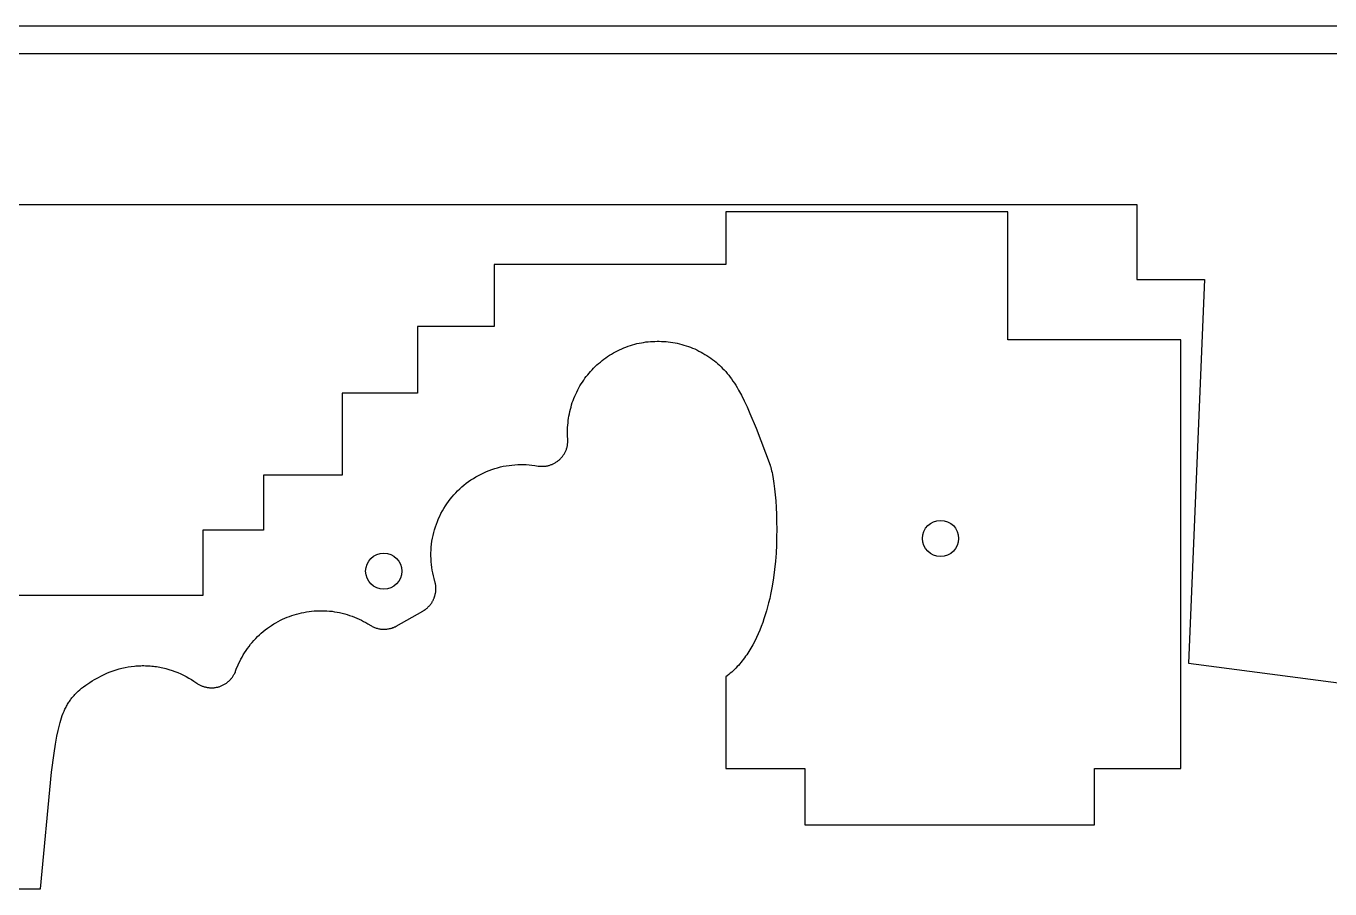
# Model space of a CAD drawing. Extents: x 296 to 1497, y 3 to 304.
# Drawn here: x 724.6 to 825.5, y 237.3 to 304.1 of the extents above; entities that cross this region are included whole.
import ezdxf

# ---------------------------------------------------------------- set-up
doc = ezdxf.new("R2010")
doc.units = 0
doc.layers.add('FLAT_PANELS', color=1, linetype='CONTINUOUS')
doc.layers.add('HELP_LINES', color=3, linetype='CONTINUOUS')

msp = doc.modelspace()

# ---------------------------------------------------------------- linework, layer by layer
at = {"layer": 'FLAT_PANELS'}
for p, q in [((835.54, 301.94, 0), (706.14, 301.94)), ((716.27, 290.3), (810.57, 290.3)), ((800.6, 289.72), (778.78, 289.72)), ((778.78, 289.72), (778.78, 285.64)), ((800.6, 279.82), (800.6, 289.72)), ((810.57, 290.3), (810.57, 284.48)), ((778.78, 285.64), (760.85, 285.64)), ((760.85, 285.64), (760.85, 280.86)), ((810.57, 284.48), (815.81, 284.48)), ((815.81, 284.48), (814.58, 254.8)), ((760.85, 280.86), (754.91, 280.86)), ((754.91, 280.86), (754.91, 275.69)), ((771.39, 279.37), (771.56, 279.42)), ((771.56, 279.42), (771.73, 279.47)), ((771.73, 279.47), (771.9, 279.52)), ((771.9, 279.52), (772.08, 279.55)), ((772.08, 279.55), (772.25, 279.59)), ((772.25, 279.59), (772.42, 279.62)), ((772.42, 279.62), (772.59, 279.65)), ((772.59, 279.65), (772.77, 279.67)), ((772.77, 279.67), (772.94, 279.68)), ((772.94, 279.68), (773.11, 279.7)), ((773.11, 279.7), (773.28, 279.7)), ((773.28, 279.7), (773.46, 279.71)), ((773.46, 279.71), (773.63, 279.71)), ((773.63, 279.71), (773.8, 279.7)), ((773.8, 279.7), (773.98, 279.69)), ((773.98, 279.69), (774.15, 279.68)), ((774.15, 279.68), (774.32, 279.66)), ((774.32, 279.66), (774.5, 279.64)), ((774.5, 279.64), (774.67, 279.61)), ((774.67, 279.61), (774.85, 279.58)), ((774.85, 279.58), (775.02, 279.55)), ((775.02, 279.55), (775.19, 279.51)), ((775.19, 279.51), (775.37, 279.46)), ((775.37, 279.46), (775.54, 279.41)), ((813.99, 279.82), (800.6, 279.82)), ((813.99, 246.65), (813.99, 279.82)), ((769.34, 278.32), (769.49, 278.42)), ((769.49, 278.42), (769.63, 278.52)), ((769.63, 278.52), (769.78, 278.62)), ((769.78, 278.62), (769.93, 278.71)), ((769.93, 278.71), (770.09, 278.8)), ((770.09, 278.8), (770.24, 278.89)), ((770.24, 278.89), (770.4, 278.97)), ((770.4, 278.97), (770.56, 279.05)), ((770.56, 279.05), (770.72, 279.12)), ((770.72, 279.12), (770.89, 279.19)), ((770.89, 279.19), (771.05, 279.25)), ((771.05, 279.25), (771.22, 279.32)), ((771.22, 279.32), (771.39, 279.37)), ((775.54, 279.41), (775.71, 279.36)), ((775.71, 279.36), (775.88, 279.3)), ((775.88, 279.3), (776.05, 279.24)), ((776.05, 279.24), (776.21, 279.18)), ((776.21, 279.18), (776.38, 279.11)), ((776.38, 279.11), (776.54, 279.03)), ((776.54, 279.03), (776.7, 278.95)), ((776.7, 278.95), (776.86, 278.87)), ((776.86, 278.87), (777.01, 278.78)), ((777.01, 278.78), (777.16, 278.69)), ((777.16, 278.69), (777.31, 278.6)), ((777.31, 278.6), (777.46, 278.5)), ((777.46, 278.5), (777.61, 278.4)), ((768.32, 277.37), (768.43, 277.5)), ((768.43, 277.5), (768.55, 277.63)), ((768.55, 277.63), (768.67, 277.75)), ((768.67, 277.75), (768.8, 277.87)), ((768.8, 277.87), (768.93, 277.98)), ((768.93, 277.98), (769.07, 278.1)), ((769.07, 278.1), (769.2, 278.21)), ((769.2, 278.21), (769.34, 278.32)), ((777.61, 278.4), (777.75, 278.3)), ((777.75, 278.3), (777.89, 278.19)), ((777.89, 278.19), (778.02, 278.08)), ((778.02, 278.08), (778.15, 277.97)), ((778.15, 277.97), (778.28, 277.85)), ((778.28, 277.85), (778.41, 277.73)), ((778.41, 277.73), (778.53, 277.61)), ((778.53, 277.61), (778.65, 277.49)), ((778.65, 277.49), (778.77, 277.36)), ((767.49, 276.25), (767.59, 276.4)), ((767.59, 276.4), (767.68, 276.55)), ((767.68, 276.55), (767.78, 276.69)), ((767.78, 276.69), (767.88, 276.84)), ((767.88, 276.84), (767.98, 276.98)), ((767.98, 276.98), (768.09, 277.11)), ((768.09, 277.11), (768.2, 277.24)), ((768.2, 277.24), (768.32, 277.37)), ((778.77, 277.36), (778.88, 277.22)), ((778.88, 277.22), (779, 277.08)), ((779, 277.08), (779.11, 276.94)), ((779.11, 276.94), (779.22, 276.79)), ((779.22, 276.79), (779.33, 276.63)), ((779.33, 276.63), (779.44, 276.47)), ((779.44, 276.47), (779.55, 276.3)), ((754.91, 275.69), (749.09, 275.69)), ((749.09, 275.69), (749.09, 269.35)), ((767.03, 275.29), (767.1, 275.46)), ((767.1, 275.46), (767.17, 275.62)), ((767.17, 275.62), (767.24, 275.78)), ((767.24, 275.78), (767.32, 275.94)), ((767.32, 275.94), (767.41, 276.1)), ((767.41, 276.1), (767.49, 276.25)), ((779.55, 276.3), (779.66, 276.12)), ((779.66, 276.12), (779.77, 275.93)), ((779.77, 275.93), (779.98, 275.53)), ((779.98, 275.53), (780.2, 275.1)), ((766.71, 274.27), (766.75, 274.44)), ((766.75, 274.44), (766.8, 274.61)), ((766.8, 274.61), (766.85, 274.79)), ((766.85, 274.79), (766.9, 274.96)), ((766.9, 274.96), (766.96, 275.12)), ((766.96, 275.12), (767.03, 275.29)), ((780.2, 275.1), (780.42, 274.63)), ((780.42, 274.63), (780.64, 274.12)), ((766.55, 273.22), (766.57, 273.39)), ((766.57, 273.39), (766.59, 273.57)), ((766.59, 273.57), (766.61, 273.75)), ((766.61, 273.75), (766.64, 273.92)), ((766.64, 273.92), (766.67, 274.1)), ((766.67, 274.1), (766.71, 274.27)), ((780.64, 274.12), (781.12, 272.97)), ((766.53, 272.7), (766.54, 272.87)), ((766.54, 272.52), (766.53, 272.7)), ((766.54, 273.04), (766.55, 273.22)), ((766.54, 272.87), (766.54, 273.04)), ((766.54, 272.35), (766.54, 272.52)), ((781.12, 272.97), (782.2, 270.12)), ((766.44, 271.34), (766.46, 271.39)), ((766.46, 271.39), (766.47, 271.45)), ((766.47, 271.45), (766.49, 271.5)), ((766.49, 271.5), (766.5, 271.56)), ((766.5, 271.56), (766.52, 271.62)), ((766.52, 271.62), (766.53, 271.67)), ((766.53, 271.67), (766.54, 271.73)), ((766.56, 272.12), (766.54, 272.35)), ((766.54, 271.79), (766.55, 271.84)), ((766.54, 271.73), (766.54, 271.79)), ((766.55, 271.84), (766.56, 271.9)), ((766.56, 272.07), (766.56, 272.12)), ((766.56, 272.01), (766.56, 272.07)), ((766.56, 271.95), (766.56, 272.01)), ((766.56, 271.9), (766.56, 271.95)), ((765.63, 270.34), (765.68, 270.37)), ((765.68, 270.37), (765.73, 270.4)), ((765.73, 270.4), (765.77, 270.43)), ((765.77, 270.43), (765.81, 270.47)), ((765.81, 270.47), (765.86, 270.5)), ((765.86, 270.5), (765.9, 270.54)), ((765.9, 270.54), (765.94, 270.58)), ((765.94, 270.58), (765.98, 270.62)), ((765.98, 270.62), (766.02, 270.66)), ((766.02, 270.66), (766.06, 270.7)), ((766.06, 270.7), (766.09, 270.74)), ((766.09, 270.74), (766.13, 270.79)), ((766.13, 270.79), (766.16, 270.83)), ((766.16, 270.83), (766.2, 270.88)), ((766.2, 270.88), (766.23, 270.93)), ((766.23, 270.93), (766.26, 270.97)), ((766.26, 270.97), (766.29, 271.02)), ((766.29, 271.02), (766.32, 271.07)), ((766.32, 271.07), (766.34, 271.12)), ((766.34, 271.12), (766.37, 271.18)), ((766.37, 271.18), (766.39, 271.23)), ((766.39, 271.23), (766.42, 271.28)), ((766.42, 271.28), (766.44, 271.34)), ((749.09, 269.35), (743, 269.35)), ((743, 269.35), (743, 265.1)), ((759.64, 269.33), (759.84, 269.43)), ((759.84, 269.43), (760.05, 269.53)), ((760.05, 269.53), (760.25, 269.62)), ((760.25, 269.62), (760.47, 269.71)), ((760.47, 269.71), (760.68, 269.79)), ((760.68, 269.79), (760.9, 269.86)), ((760.9, 269.86), (761.12, 269.92)), ((761.12, 269.92), (761.34, 269.98)), ((761.34, 269.98), (761.56, 270.03)), ((761.56, 270.03), (761.78, 270.07)), ((761.78, 270.07), (762.01, 270.1)), ((762.01, 270.1), (762.23, 270.13)), ((762.23, 270.13), (762.45, 270.15)), ((762.45, 270.15), (762.68, 270.16)), ((762.68, 270.16), (762.9, 270.17)), ((762.9, 270.17), (763.12, 270.17)), ((763.12, 270.17), (763.34, 270.16)), ((763.34, 270.16), (763.56, 270.14)), ((763.56, 270.14), (763.78, 270.12)), ((763.78, 270.12), (763.99, 270.09)), ((763.99, 270.09), (764.26, 270.05)), ((764.26, 270.05), (764.31, 270.04)), ((764.31, 270.04), (764.37, 270.03)), ((764.37, 270.03), (764.43, 270.03)), ((764.43, 270.03), (764.48, 270.03)), ((764.48, 270.03), (764.54, 270.03)), ((764.54, 270.03), (764.6, 270.03)), ((764.6, 270.03), (764.65, 270.03)), ((764.65, 270.03), (764.71, 270.03)), ((764.71, 270.03), (764.77, 270.04)), ((764.77, 270.04), (764.82, 270.04)), ((764.82, 270.04), (764.88, 270.05)), ((764.88, 270.05), (764.94, 270.06)), ((764.94, 270.06), (765, 270.07)), ((765, 270.07), (765.05, 270.09)), ((765.05, 270.09), (765.11, 270.1)), ((765.11, 270.1), (765.16, 270.12)), ((765.16, 270.12), (765.22, 270.14)), ((765.22, 270.14), (765.27, 270.16)), ((765.27, 270.16), (765.33, 270.18)), ((765.33, 270.18), (765.38, 270.2)), ((765.38, 270.2), (765.43, 270.23)), ((765.43, 270.23), (765.48, 270.25)), ((765.48, 270.25), (765.53, 270.28)), ((765.53, 270.28), (765.58, 270.31)), ((765.58, 270.31), (765.63, 270.34)), ((782.2, 270.12), (782.21, 270.08)), ((782.21, 270.08), (782.23, 270.03)), ((782.23, 270.03), (782.26, 269.93)), ((782.26, 269.93), (782.29, 269.82)), ((782.29, 269.82), (782.32, 269.69)), ((782.32, 269.69), (782.35, 269.55)), ((782.35, 269.55), (782.38, 269.4)), ((782.38, 269.4), (782.44, 269.07)), ((758.19, 268.29), (758.35, 268.44)), ((758.35, 268.44), (758.52, 268.58)), ((758.52, 268.58), (758.7, 268.72)), ((758.7, 268.72), (758.87, 268.85)), ((758.87, 268.85), (759.06, 268.98)), ((759.06, 268.98), (759.25, 269.1)), ((759.25, 269.1), (759.44, 269.22)), ((759.44, 269.22), (759.64, 269.33)), ((782.44, 269.07), (782.5, 268.7)), ((782.5, 268.7), (782.55, 268.28)), ((757.2, 267.14), (757.33, 267.32)), ((757.33, 267.32), (757.46, 267.5)), ((757.46, 267.5), (757.6, 267.66)), ((757.6, 267.66), (757.74, 267.83)), ((757.74, 267.83), (757.88, 267.98)), ((757.88, 267.98), (758.03, 268.14)), ((758.03, 268.14), (758.19, 268.29)), ((782.55, 268.28), (782.6, 267.83)), ((782.6, 267.83), (782.64, 267.35)), ((782.64, 267.35), (782.67, 266.84)), ((756.64, 266.18), (756.74, 266.38)), ((756.74, 266.38), (756.85, 266.58)), ((756.85, 266.58), (756.96, 266.77)), ((756.96, 266.77), (757.08, 266.96)), ((757.08, 266.96), (757.2, 267.14)), ((782.67, 266.84), (782.7, 266.3)), ((756.24, 265.12), (756.31, 265.34)), ((756.31, 265.34), (756.38, 265.55)), ((756.38, 265.55), (756.46, 265.77)), ((756.46, 265.77), (756.55, 265.98)), ((756.55, 265.98), (756.64, 266.18)), ((782.7, 266.3), (782.71, 265.74)), ((782.71, 265.74), (782.72, 265.16)), ((743, 265.1), (738.32, 265.1)), ((738.32, 265.1), (738.32, 260.03)), ((756.04, 264.23), (756.08, 264.46)), ((756.08, 264.46), (756.13, 264.68)), ((756.13, 264.68), (756.18, 264.9)), ((756.18, 264.9), (756.24, 265.12)), ((782.71, 264.56), (782.69, 263.95)), ((782.72, 265.16), (782.71, 264.56)), ((755.96, 263.33), (755.97, 263.55)), ((755.96, 263.1), (755.96, 263.33)), ((755.97, 263.55), (755.99, 263.78)), ((755.99, 263.78), (756.01, 264.01)), ((756.01, 264.01), (756.04, 264.23)), ((782.66, 263.32), (782.61, 262.68)), ((782.69, 263.95), (782.66, 263.32)), ((755.97, 262.88), (755.96, 263.1)), ((755.98, 262.65), (755.97, 262.88)), ((756, 262.43), (755.98, 262.65)), ((756.03, 262.21), (756, 262.43)), ((782.61, 262.68), (782.54, 262.04)), ((756.06, 261.99), (756.03, 262.21)), ((756.1, 261.78), (756.06, 261.99)), ((756.15, 261.56), (756.1, 261.78)), ((756.2, 261.35), (756.15, 261.56)), ((756.27, 261.11), (756.2, 261.35)), ((782.46, 261.4), (782.36, 260.76)), ((782.54, 262.04), (782.46, 261.4)), ((756.28, 261.07), (756.27, 261.11)), ((756.29, 261.03), (756.28, 261.07)), ((756.3, 260.99), (756.29, 261.03)), ((756.31, 260.96), (756.3, 260.99)), ((756.32, 260.92), (756.31, 260.96)), ((756.32, 260.88), (756.32, 260.92)), ((756.33, 260.84), (756.32, 260.88)), ((756.32, 260.25), (756.33, 260.29)), ((756.33, 260.79), (756.33, 260.84)), ((756.34, 260.75), (756.33, 260.79)), ((756.33, 260.33), (756.34, 260.37)), ((756.33, 260.29), (756.33, 260.33)), ((756.34, 260.71), (756.34, 260.75)), ((756.34, 260.67), (756.34, 260.71)), ((756.35, 260.63), (756.34, 260.67)), ((756.34, 260.46), (756.35, 260.5)), ((756.34, 260.42), (756.34, 260.46)), ((756.34, 260.37), (756.34, 260.42)), ((756.35, 260.59), (756.35, 260.63)), ((756.35, 260.54), (756.35, 260.59)), ((756.35, 260.5), (756.35, 260.54)), ((782.36, 260.76), (782.23, 260.11)), ((738.32, 260.03), (715.62, 260.03)), ((755.84, 259.24), (755.87, 259.27)), ((755.87, 259.27), (755.9, 259.31)), ((755.9, 259.31), (755.92, 259.34)), ((755.92, 259.34), (755.95, 259.37)), ((755.95, 259.37), (755.97, 259.41)), ((755.97, 259.41), (756, 259.44)), ((756, 259.44), (756.02, 259.48)), ((756.02, 259.48), (756.05, 259.52)), ((756.05, 259.52), (756.07, 259.55)), ((756.07, 259.55), (756.09, 259.59)), ((756.09, 259.59), (756.11, 259.63)), ((756.11, 259.63), (756.13, 259.67)), ((756.13, 259.67), (756.15, 259.71)), ((756.15, 259.71), (756.17, 259.75)), ((756.17, 259.75), (756.19, 259.79)), ((756.19, 259.79), (756.2, 259.83)), ((756.2, 259.83), (756.22, 259.87)), ((756.22, 259.87), (756.23, 259.91)), ((756.23, 259.91), (756.25, 259.95)), ((756.25, 259.95), (756.26, 259.99)), ((756.26, 259.99), (756.27, 260.03)), ((756.27, 260.03), (756.28, 260.08)), ((756.28, 260.08), (756.29, 260.12)), ((756.29, 260.12), (756.3, 260.16)), ((756.3, 260.16), (756.31, 260.2)), ((756.31, 260.2), (756.32, 260.25)), ((782.09, 259.48), (782.01, 259.17)), ((782.17, 259.8), (782.09, 259.48)), ((782.23, 260.11), (782.17, 259.8)), ((744.49, 258.2), (744.67, 258.28)), ((744.67, 258.28), (744.85, 258.35)), ((744.85, 258.35), (745.03, 258.42)), ((745.03, 258.42), (745.21, 258.49)), ((745.21, 258.49), (745.39, 258.55)), ((745.39, 258.55), (745.57, 258.6)), ((745.57, 258.6), (745.76, 258.65)), ((745.76, 258.65), (745.95, 258.69)), ((745.95, 258.69), (746.14, 258.73)), ((746.14, 258.73), (746.33, 258.77)), ((746.33, 258.77), (746.53, 258.8)), ((746.53, 258.8), (746.72, 258.82)), ((746.72, 258.82), (746.92, 258.84)), ((746.92, 258.84), (747.12, 258.85)), ((747.12, 258.85), (747.32, 258.86)), ((747.32, 258.86), (747.51, 258.86)), ((747.51, 258.86), (747.71, 258.85)), ((747.71, 258.85), (747.91, 258.84)), ((747.91, 258.84), (748.11, 258.83)), ((748.11, 258.83), (748.31, 258.81)), ((748.31, 258.81), (748.51, 258.78)), ((748.51, 258.78), (748.71, 258.75)), ((748.71, 258.75), (748.9, 258.71)), ((748.9, 258.71), (749.1, 258.66)), ((749.1, 258.66), (749.29, 258.61)), ((749.29, 258.61), (749.48, 258.56)), ((749.48, 258.56), (749.67, 258.5)), ((749.67, 258.5), (749.86, 258.43)), ((749.86, 258.43), (750.04, 258.36)), ((750.04, 258.36), (750.22, 258.29)), ((750.22, 258.29), (750.4, 258.21)), ((753.26, 257.65), (755.33, 258.83)), ((755.33, 258.83), (755.37, 258.85)), ((755.37, 258.85), (755.4, 258.87)), ((755.4, 258.87), (755.44, 258.89)), ((755.44, 258.89), (755.47, 258.91)), ((755.47, 258.91), (755.5, 258.94)), ((755.5, 258.94), (755.53, 258.96)), ((755.53, 258.96), (755.57, 258.99)), ((755.57, 258.99), (755.6, 259.01)), ((755.6, 259.01), (755.63, 259.04)), ((755.63, 259.04), (755.66, 259.06)), ((755.66, 259.06), (755.69, 259.09)), ((755.69, 259.09), (755.72, 259.12)), ((755.72, 259.12), (755.75, 259.15)), ((755.75, 259.15), (755.78, 259.18)), ((755.78, 259.18), (755.81, 259.21)), ((755.81, 259.21), (755.84, 259.24)), ((781.83, 258.55), (781.73, 258.24)), ((781.92, 258.85), (781.83, 258.55)), ((782.01, 259.17), (781.92, 258.85)), ((742.84, 257.12), (742.99, 257.25)), ((742.99, 257.25), (743.15, 257.38)), ((743.15, 257.38), (743.31, 257.5)), ((743.31, 257.5), (743.47, 257.61)), ((743.47, 257.61), (743.64, 257.72)), ((743.64, 257.72), (743.8, 257.83)), ((743.8, 257.83), (743.97, 257.93)), ((743.97, 257.93), (744.14, 258.03)), ((744.14, 258.03), (744.32, 258.12)), ((744.32, 258.12), (744.49, 258.2)), ((750.4, 258.21), (750.58, 258.12)), ((750.58, 258.12), (750.75, 258.03)), ((750.75, 258.03), (750.92, 257.94)), ((750.92, 257.94), (751.09, 257.84)), ((751.09, 257.84), (751.3, 257.71)), ((751.3, 257.71), (751.36, 257.68)), ((751.36, 257.68), (751.42, 257.64)), ((751.42, 257.64), (751.48, 257.62)), ((751.48, 257.62), (751.54, 257.59)), ((751.54, 257.59), (751.6, 257.56)), ((751.6, 257.56), (751.67, 257.54)), ((751.67, 257.54), (751.73, 257.52)), ((751.73, 257.52), (751.8, 257.5)), ((751.8, 257.5), (751.86, 257.48)), ((751.86, 257.48), (751.93, 257.46)), ((751.93, 257.46), (752, 257.45)), ((752, 257.45), (752.07, 257.44)), ((752.07, 257.44), (752.14, 257.43)), ((752.14, 257.43), (752.21, 257.43)), ((752.21, 257.43), (752.28, 257.42)), ((752.28, 257.42), (752.35, 257.42)), ((752.35, 257.42), (752.42, 257.43)), ((752.42, 257.43), (752.48, 257.43)), ((752.48, 257.43), (752.55, 257.44)), ((752.55, 257.44), (752.62, 257.45)), ((752.62, 257.45), (752.69, 257.46)), ((752.69, 257.46), (752.76, 257.47)), ((752.76, 257.47), (752.83, 257.49)), ((752.83, 257.49), (752.89, 257.5)), ((752.89, 257.5), (752.96, 257.52)), ((752.96, 257.52), (753.02, 257.55)), ((753.02, 257.55), (753.08, 257.57)), ((753.08, 257.57), (753.14, 257.6)), ((753.14, 257.6), (753.2, 257.62)), ((753.2, 257.62), (753.26, 257.65)), ((781.4, 257.35), (781.28, 257.06)), ((781.52, 257.64), (781.4, 257.35)), ((781.63, 257.94), (781.52, 257.64)), ((781.73, 258.24), (781.63, 257.94)), ((741.89, 256.1), (742.01, 256.26)), ((742.01, 256.26), (742.14, 256.41)), ((742.14, 256.41), (742.27, 256.56)), ((742.27, 256.56), (742.41, 256.71)), ((742.41, 256.71), (742.55, 256.85)), ((742.55, 256.85), (742.69, 256.99)), ((742.69, 256.99), (742.84, 257.12)), ((780.87, 256.23), (780.72, 255.96)), ((781.01, 256.5), (780.87, 256.23)), ((781.15, 256.78), (781.01, 256.5)), ((781.28, 257.06), (781.15, 256.78)), ((741.25, 255.1), (741.35, 255.27)), ((741.35, 255.27), (741.44, 255.44)), ((741.44, 255.44), (741.55, 255.61)), ((741.55, 255.61), (741.66, 255.78)), ((741.66, 255.78), (741.77, 255.94)), ((741.77, 255.94), (741.89, 256.1)), ((780.31, 255.33), (780.22, 255.21)), ((780.39, 255.45), (780.31, 255.33)), ((780.56, 255.7), (780.39, 255.45)), ((780.72, 255.96), (780.56, 255.7)), ((731.15, 254.13), (731.38, 254.21)), ((731.38, 254.21), (731.6, 254.28)), ((731.6, 254.28), (731.83, 254.35)), ((731.83, 254.35), (732.06, 254.41)), ((732.06, 254.41), (732.3, 254.46)), ((732.3, 254.46), (732.53, 254.51)), ((732.53, 254.51), (732.78, 254.54)), ((732.78, 254.54), (733.02, 254.57)), ((733.02, 254.57), (733.14, 254.58)), ((733.14, 254.58), (733.26, 254.59)), ((733.26, 254.59), (733.38, 254.6)), ((733.38, 254.6), (733.51, 254.6)), ((733.51, 254.6), (733.63, 254.61)), ((733.63, 254.61), (733.75, 254.61)), ((733.75, 254.61), (733.88, 254.6)), ((733.88, 254.6), (734, 254.6)), ((734, 254.6), (734.12, 254.59)), ((734.12, 254.59), (734.25, 254.58)), ((734.25, 254.58), (734.37, 254.57)), ((734.37, 254.57), (734.49, 254.56)), ((734.49, 254.56), (734.61, 254.55)), ((734.61, 254.55), (734.74, 254.53)), ((734.74, 254.53), (734.86, 254.51)), ((734.86, 254.51), (734.98, 254.49)), ((734.98, 254.49), (735.1, 254.47)), ((735.1, 254.47), (735.22, 254.44)), ((735.22, 254.44), (735.34, 254.41)), ((735.34, 254.41), (735.46, 254.38)), ((735.46, 254.38), (735.69, 254.32)), ((735.69, 254.32), (735.93, 254.24)), ((735.93, 254.24), (736.15, 254.16)), ((740.85, 254.17), (740.93, 254.4)), ((740.93, 254.4), (741.01, 254.58)), ((741.01, 254.58), (741.08, 254.75)), ((741.08, 254.75), (741.17, 254.93)), ((741.17, 254.93), (741.25, 255.1)), ((779.34, 254.21), (779.23, 254.11)), ((779.44, 254.32), (779.34, 254.21)), ((779.55, 254.42), (779.44, 254.32)), ((779.65, 254.53), (779.55, 254.42)), ((779.75, 254.63), (779.65, 254.53)), ((779.85, 254.74), (779.75, 254.63)), ((779.94, 254.86), (779.85, 254.74)), ((780.04, 254.97), (779.94, 254.86)), ((780.13, 255.09), (780.04, 254.97)), ((780.22, 255.21), (780.13, 255.09)), ((814.58, 254.8), (830.42, 252.72)), ((729.25, 253.09), (729.41, 253.2)), ((729.41, 253.2), (729.58, 253.31)), ((729.58, 253.31), (729.76, 253.42)), ((729.76, 253.42), (729.94, 253.53)), ((729.94, 253.53), (730.13, 253.63)), ((730.13, 253.63), (730.52, 253.84)), ((730.52, 253.84), (730.73, 253.94)), ((730.73, 253.94), (730.94, 254.04)), ((730.94, 254.04), (731.15, 254.13)), ((736.15, 254.16), (736.38, 254.07)), ((736.38, 254.07), (736.6, 253.98)), ((736.6, 253.98), (736.81, 253.88)), ((736.81, 253.88), (737.02, 253.77)), ((737.02, 253.77), (737.23, 253.65)), ((737.23, 253.65), (737.43, 253.53)), ((737.43, 253.53), (737.62, 253.41)), ((737.62, 253.41), (737.86, 253.24)), ((737.86, 253.24), (737.9, 253.21)), ((737.9, 253.21), (737.95, 253.18)), ((739.99, 253.17), (740.04, 253.2)), ((740.04, 253.2), (740.09, 253.23)), ((740.09, 253.23), (740.14, 253.26)), ((740.14, 253.26), (740.19, 253.3)), ((740.19, 253.3), (740.23, 253.33)), ((740.23, 253.33), (740.28, 253.37)), ((740.28, 253.37), (740.32, 253.41)), ((740.32, 253.41), (740.37, 253.45)), ((740.37, 253.45), (740.41, 253.49)), ((740.41, 253.49), (740.45, 253.53)), ((740.45, 253.53), (740.49, 253.58)), ((740.49, 253.58), (740.53, 253.62)), ((740.53, 253.62), (740.56, 253.67)), ((740.56, 253.67), (740.6, 253.71)), ((740.6, 253.71), (740.63, 253.76)), ((740.63, 253.76), (740.66, 253.81)), ((740.66, 253.81), (740.7, 253.86)), ((740.7, 253.86), (740.72, 253.91)), ((740.72, 253.91), (740.75, 253.96)), ((740.75, 253.96), (740.78, 254.01)), ((740.78, 254.01), (740.8, 254.06)), ((740.8, 254.06), (740.83, 254.11)), ((740.83, 254.11), (740.85, 254.17)), ((778.89, 253.83), (778.78, 253.74)), ((778.78, 253.74), (778.78, 253.66)), ((778.78, 253.66), (778.78, 252.49)), ((779.01, 253.92), (778.89, 253.83)), ((779.12, 254.02), (779.01, 253.92)), ((779.23, 254.11), (779.12, 254.02)), ((728.24, 252.18), (728.3, 252.25)), ((728.3, 252.25), (728.36, 252.31)), ((728.36, 252.31), (728.42, 252.38)), ((728.42, 252.38), (728.48, 252.44)), ((728.48, 252.44), (728.54, 252.5)), ((728.54, 252.5), (728.6, 252.56)), ((728.6, 252.56), (728.67, 252.62)), ((728.67, 252.62), (728.8, 252.74)), ((728.8, 252.74), (728.94, 252.86)), ((728.94, 252.86), (729.09, 252.98)), ((729.09, 252.98), (729.25, 253.09)), ((737.95, 253.18), (738, 253.15)), ((738, 253.15), (738.05, 253.13)), ((738.05, 253.13), (738.1, 253.1)), ((738.1, 253.1), (738.15, 253.07)), ((738.15, 253.07), (738.21, 253.05)), ((738.21, 253.05), (738.26, 253.03)), ((738.26, 253.03), (738.32, 253.01)), ((738.32, 253.01), (738.37, 252.99)), ((738.37, 252.99), (738.43, 252.97)), ((738.43, 252.97), (738.49, 252.96)), ((738.49, 252.96), (738.54, 252.94)), ((738.54, 252.94), (738.6, 252.93)), ((738.6, 252.93), (738.66, 252.92)), ((738.66, 252.92), (738.72, 252.91)), ((738.72, 252.91), (738.78, 252.91)), ((738.78, 252.91), (738.83, 252.9)), ((738.83, 252.9), (738.89, 252.9)), ((738.89, 252.9), (738.95, 252.89)), ((738.95, 252.89), (739.01, 252.89)), ((739.01, 252.89), (739.07, 252.9)), ((739.07, 252.9), (739.13, 252.9)), ((739.13, 252.9), (739.18, 252.9)), ((739.18, 252.9), (739.24, 252.91)), ((739.24, 252.91), (739.3, 252.92)), ((739.3, 252.92), (739.36, 252.93)), ((739.36, 252.93), (739.41, 252.94)), ((739.41, 252.94), (739.47, 252.95)), ((739.47, 252.95), (739.52, 252.97)), ((739.52, 252.97), (739.57, 252.98)), ((739.57, 252.98), (739.63, 253)), ((739.63, 253), (739.68, 253.02)), ((739.68, 253.02), (739.73, 253.04)), ((739.73, 253.04), (739.79, 253.06)), ((739.79, 253.06), (739.84, 253.09)), ((739.84, 253.09), (739.89, 253.11)), ((739.89, 253.11), (739.94, 253.14)), ((739.94, 253.14), (739.99, 253.17)), ((778.78, 252.49), (778.78, 246.65)), ((727.58, 251.09), (727.65, 251.25)), ((727.65, 251.25), (727.69, 251.33)), ((727.69, 251.33), (727.73, 251.4)), ((727.73, 251.4), (727.77, 251.48)), ((727.77, 251.48), (727.81, 251.55)), ((727.81, 251.55), (727.85, 251.63)), ((727.85, 251.63), (727.89, 251.7)), ((727.89, 251.7), (727.94, 251.77)), ((727.94, 251.77), (727.99, 251.84)), ((727.99, 251.84), (728.04, 251.91)), ((728.04, 251.91), (728.08, 251.98)), ((728.08, 251.98), (728.14, 252.05)), ((728.14, 252.05), (728.19, 252.12)), ((728.19, 252.12), (728.24, 252.18)), ((727.22, 250.01), (727.27, 250.2)), ((727.27, 250.2), (727.33, 250.39)), ((727.33, 250.39), (727.38, 250.57)), ((727.38, 250.57), (727.44, 250.75)), ((727.44, 250.75), (727.51, 250.92)), ((727.51, 250.92), (727.58, 251.09)), ((727.03, 249.16), (727.12, 249.59)), ((727.12, 249.59), (727.22, 250.01)), ((726.81, 247.84), (726.92, 248.52)), ((726.92, 248.52), (727.03, 249.16)), ((726.61, 246.37), (726.81, 247.84)), ((725.75, 237.33), (726.61, 246.37)), ((778.78, 246.65), (780.25, 246.65)), ((780.25, 246.65), (784.89, 246.65)), ((784.89, 246.65), (784.89, 242.28)), ((807.3, 242.28), (807.3, 246.65)), ((807.3, 246.65), (813.99, 246.65)), ((784.89, 242.28), (807.3, 242.28)), ((596.36, 237.33, 0), (725.75, 237.33))]:
    msp.add_line(p, q, dxfattribs=at)
for centre in [(795.39, 264.45), (752.31, 261.92)]:
    msp.add_circle(centre, 1.4, dxfattribs=at)
at = {"layer": 'HELP_LINES'}
msp.add_line((895.91, 304.09), (295.91, 304.09), dxfattribs=at)

doc.saveas('drawing.dxf')
